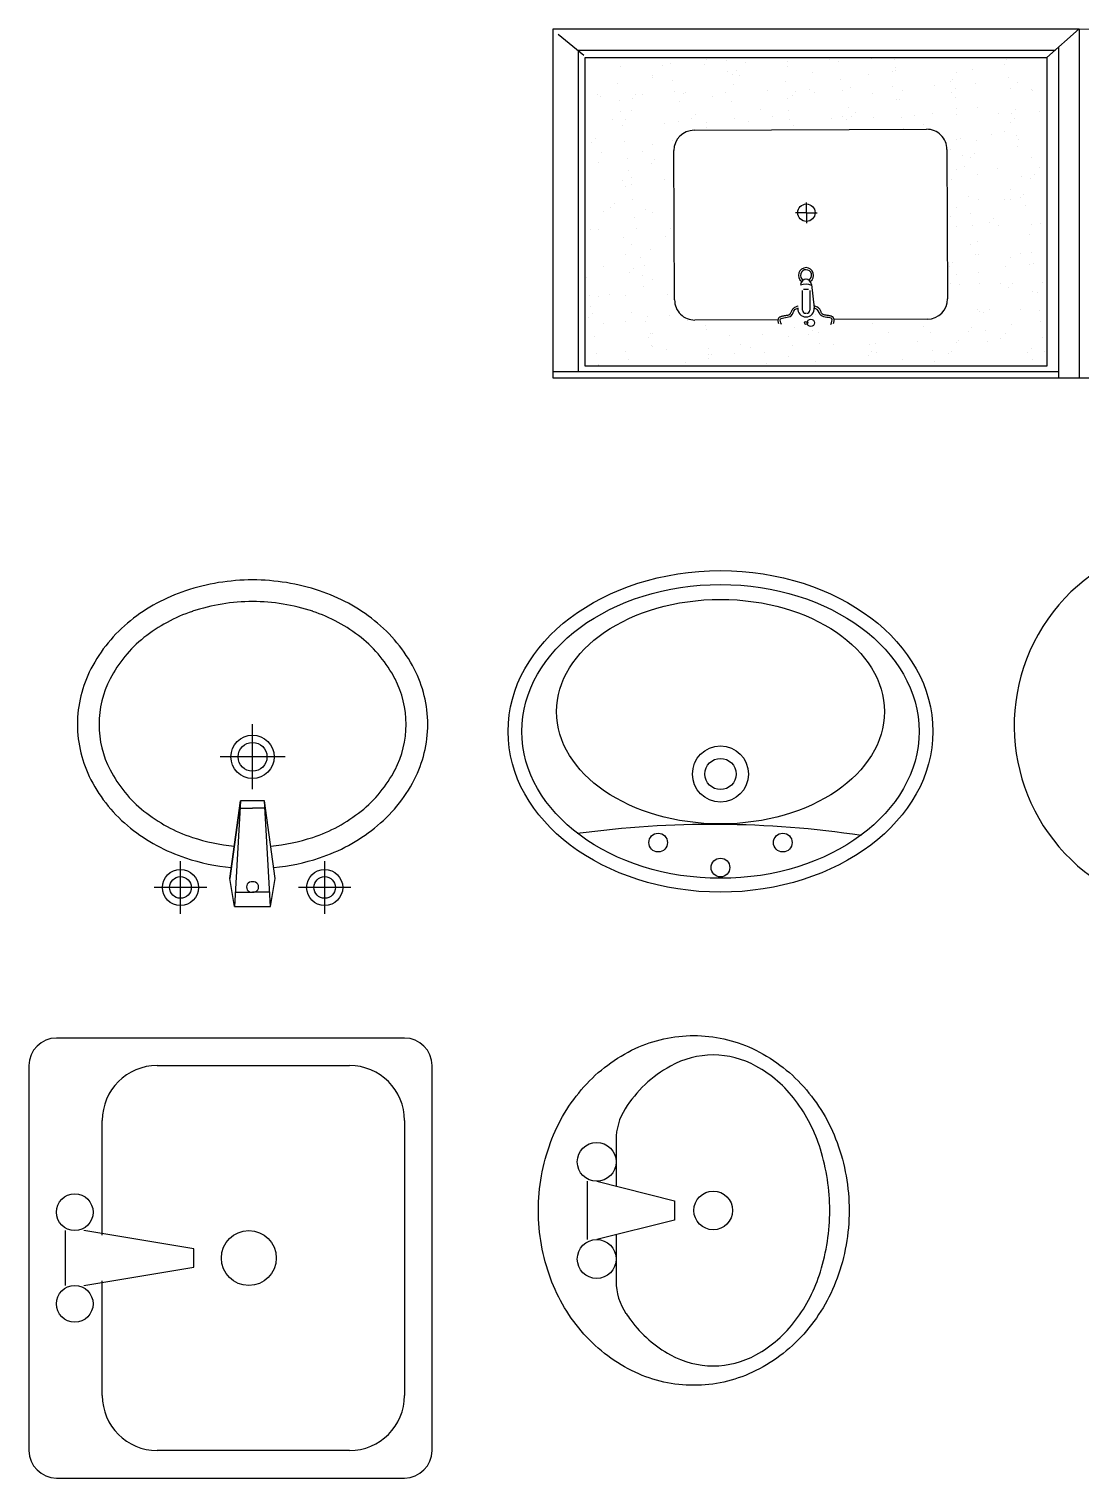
# Model space of a CAD drawing. Extents: x -42728 to 99010, y -18674 to 47645.
# Drawn here: x 45792 to 47250, y 40308 to 42315 of the extents above; entities that cross this region are included whole.
import ezdxf

# ---------------------------------------------------------------- set-up
doc = ezdxf.new("R2010")
doc.units = 0
doc.header["$LTSCALE"] = 100
doc.header["$MEASUREMENT"] = 0
doc.layers.get('0').update_dxf_attribs({"linetype": 'CONTINUOUS'})
for name, color, linetype in [('DIM', 3, 'CONTINUOUS'), ('家具', 223, 'CONTINUOUS'), ('窗', 5, 'CONTINUOUS')]:
    doc.layers.add(name, color=color, linetype=linetype)

# ---------------------------------------------------------------- blocks, each defined once
blk = doc.blocks.new('A$C0FFB73D9')
at = {"layer": '家具'}
for centre, radius in [((245.4, 342.6), 10.8), ((173.4, 313.8), 10.8), ((317.4, 313.8), 10.8), ((245.4, 234.6), 32.4), ((245.4, 234.6), 18)]:
    blk.add_circle(centre, radius, dxfattribs=at)
blk.add_arc((254.4, 1449.3), 1156.5, 261.4591, 277.7772, dxfattribs=at)
for centre, major_axis, ratio in [((245.4, 185.4), (-229.4, 0), 0.739449), ((245.4, 162.6), (-189.4, 0), 0.684411)]:
    blk.add_ellipse(centre, major_axis=major_axis, ratio=ratio, dxfattribs=at)
at = {"layer": '窗', "color": 4}
blk.add_ellipse((245.4, 185.4), major_axis=(-245.4, 0), ratio=0.75644, dxfattribs=at)
blk = doc.blocks.new('A$C46A97C41')
at = {"layer": 'DIM'}
for p, q in [((319.8, 379.1), (371.1, 505.2)), ((425.8, 467.1), (349.6, 363)), ((349.6, 363), (319.8, 379.1))]:
    blk.add_line(p, q, dxfattribs=at)
for centre, radius, start, end in [((250.2, 253.4), 257.7, 64.0469, 50.3345), ((376.5, 456.1), 49.9, 13.1789, 96.9902)]:
    blk.add_arc(centre, radius, start, end, dxfattribs=at)
blk = doc.blocks.new('A$C39796A3A')
at = {"color": 8}
for p, q in [((107.7, 340), (107.7, 276)), ((67.3, 282.7), (67.3, 201.9)), ((80.7, 282.7), (188.4, 255.8)), ((188.4, 255.8), (188.4, 228.8)), ((188.4, 228.8), (80.7, 201.9)), ((107.7, 208.6), (107.7, 144.4))]:
    blk.add_line(p, q, dxfattribs=at)
at = {"color": 0, "linetype": 'ByBlock'}
blk.add_lwpolyline([(215.4, 0, -0.109452), (134.2, 18, -0.102376), (63.1, 71, -0.093737), (16.7, 148.3, -0.088426), (0, 242.3, -0.088426), (16.7, 336.3, -0.093737), (63.1, 413.6, -0.102376), (134.2, 466.6, -0.109452), (215.4, 484.6, -0.109452), (296.5, 466.6, -0.102376), (367.7, 413.6, -0.093737), (414, 336.3, -0.088426), (430.7, 242.3, -0.088426), (414, 148.3, -0.093737), (367.7, 71, -0.102376), (296.5, 18, -0.109452)], format="xyb", close=True, dxfattribs=at)
at = {"color": 8}
for centre in [(80.7, 309.6), (242.3, 242.3), (80.7, 175)]:
    blk.add_circle(centre, 26.9, dxfattribs=at)
for centre, radius, start, end in [((266.9, 290.4), 173.6, 118.9112, 147.7402), ((242.3, 335.1), 122.6, 90, 118.9112), ((242.3, 335.1), 122.6, 61.0888, 90), ((217.6, 290.4), 173.6, 36.8699, 61.0888), ((188.4, 340), 80.8, 147.7402, 180), ((178.8, 261.3), 222.1, 17.2579, 36.8699), ((117.6, 242.3), 286.2, 0, 17.2579), ((117.6, 242.3), 286.2, 342.7421, 0), ((188.4, 144.4), 80.8, 180, 213.9045), ((178.8, 223.3), 222.1, 323.1301, 342.7421), ((305.8, 223.3), 222.1, 213.9045, 216.8699), ((266.9, 194.2), 173.6, 216.8699, 241.0888), ((217.6, 194.2), 173.6, 298.9112, 323.1301), ((242.3, 149.5), 122.6, 241.0888, 270), ((242.3, 149.5), 122.6, 270, 298.9112)]:
    blk.add_arc(centre, radius, start, end, dxfattribs=at)
blk = doc.blocks.new('A$C17926F07')
for p, q in [((5, 0), (5, 1461.1)), ((5, 1461.1), (489, 1461.1)), ((14.1, 1425.7), (14.1, 1461.1)), ((482, 1454.1), (452.8, 1418.7)), ((489, 1461.1), (489, 732)), ((14.1, 760.3), (14.1, 1425.7)), ((14.1, 1425.7), (459.8, 1425.7)), ((459.8, 1425.7), (459.8, 764.8)), ((21.9, 776.6), (21.9, 1416.5)), ((21.9, 1416.5), (449.3, 1416.5)), ((89.6, 1411.6), (89.6, 1411.6)), ((95.2, 1406.5), (95.2, 1406.5)), ((104.2, 1409.1), (104.2, 1409.1)), ((119.8, 1411.2), (119.8, 1411.2)), ((144.2, 1414.4), (144.2, 1414.4)), ((211.5, 1408.9), (211.5, 1408.9)), ((331.5, 1407.9), (331.5, 1407.9)), ((449.3, 1416.5), (449.3, 776.6)), ((23.4, 1398.5), (23.4, 1398.5)), ((24.3, 1398.3), (24.3, 1398.3)), ((39.1, 1400.5), (39.1, 1400.5)), ((63.4, 1403.7), (63.4, 1403.7)), ((81.1, 1390.7), (81.1, 1390.7)), ((117.7, 1398.5), (117.7, 1398.5)), ((159.6, 1391.7), (159.6, 1391.7)), ((211.1, 1398.6), (211.1, 1398.6)), ((236.4, 1391.4), (236.4, 1391.4)), ((304.5, 1398.8), (304.5, 1398.8)), ((317.4, 1394.3), (317.4, 1394.3)), ((337, 1402.8), (337, 1402.8)), ((395.9, 1395.3), (395.9, 1395.3)), ((398, 1399), (398, 1399)), ((121.3, 1382.6), (121.3, 1382.6)), ((241.3, 1381.6), (241.3, 1381.6)), ((246.9, 1376.5), (246.9, 1376.5)), ((363.1, 1378.9), (363.1, 1378.9)), ((374.1, 1367), (374.1, 1367)), ((389.7, 1369), (389.7, 1369)), ((414.1, 1372.2), (414.1, 1372.2)), ((436.5, 1367.1), (436.5, 1367.1)), ((31.1, 1356.3), (31.1, 1356.3)), ((42.4, 1361), (42.4, 1361)), ((83.7, 1360.4), (83.7, 1360.4)), ((96.4, 1352.4), (96.4, 1352.4)), ((119.2, 1360.7), (119.2, 1360.7)), ((151.1, 1355.2), (151.1, 1355.2)), ((156.7, 1350.2), (156.7, 1350.2)), ((177.2, 1360.6), (177.2, 1360.6)), ((189.8, 1352.5), (189.8, 1352.5)), ((200.2, 1363.6), (200.2, 1363.6)), ((212.6, 1345.7), (212.6, 1345.7)), ((228.2, 1347.8), (228.2, 1347.8)), ((252.6, 1351), (252.6, 1351)), ((270.6, 1360.8), (270.6, 1360.8)), ((273, 1352.6), (273, 1352.6)), ((278.7, 1364.6), (278.7, 1364.6)), ((283.2, 1352.7), (283.2, 1352.7)), ((293.4, 1356.3), (293.4, 1356.3)), ((309, 1358.4), (309, 1358.4)), ((333.4, 1361.6), (333.4, 1361.6)), ((355.5, 1364.2), (355.5, 1364.2)), ((364, 1360.9), (364, 1360.9)), ((376.7, 1352.9), (376.7, 1352.9)), ((393, 1351.5), (393, 1351.5)), ((398.5, 1346.5), (398.5, 1346.5)), ((61, 1328.9), (61, 1328.9)), ((66.7, 1326.5), (66.7, 1326.5)), ((83, 1332.9), (83, 1332.9)), ((91.1, 1329.7), (91.1, 1329.7)), ((131.9, 1335.1), (131.9, 1335.1)), ((147.5, 1337.1), (147.5, 1337.1)), ((161.5, 1333.9), (161.5, 1333.9)), ((171.9, 1340.3), (171.9, 1340.3)), ((182.8, 1326.2), (182.8, 1326.2)), ((238.3, 1333.5), (238.3, 1333.5)), ((302.8, 1325.2), (302.8, 1325.2)), ((319.3, 1336.5), (319.3, 1336.5)), ((397.8, 1337.5), (397.8, 1337.5)), ((48.5, 1323.2), (48.5, 1323.2)), ((51.1, 1324.4), (51.1, 1324.4)), ((66.5, 1323.8), (66.5, 1323.8)), ((141.9, 1323.3), (141.9, 1323.3)), ((202.1, 1305.8), (202.1, 1305.8)), ((235.3, 1323.5), (235.3, 1323.5)), ((280.6, 1306.8), (280.6, 1306.8)), ((308.3, 1320.1), (308.3, 1320.1)), ((328.8, 1323.7), (328.8, 1323.7)), ((357.4, 1306.4), (357.4, 1306.4)), ((422.2, 1323.9), (422.2, 1323.9)), ((424.6, 1322.6), (424.6, 1322.6)), ((438.4, 1309.3), (438.4, 1309.3)), ((44.3, 1303.2), (44.3, 1303.2)), ((92.6, 1299.9), (92.6, 1299.9)), ((113.6, 1292.7), (320.4, 1293.6)), ((121.1, 1302.9), (121.1, 1302.9)), ((212.6, 1298.9), (212.6, 1298.9)), ((218.2, 1293.8), (218.2, 1293.8)), ((334.4, 1296.2), (334.4, 1296.2)), ((361, 1287.6), (361, 1287.6)), ((388.2, 1285.8), (388.2, 1285.8)), ((401.8, 1292.9), (401.8, 1292.9)), ((417.4, 1295), (417.4, 1295)), ((441.8, 1298.2), (441.8, 1298.2)), ((27.2, 1277.1), (27.2, 1277.1)), ((84.9, 1275.1), (84.9, 1275.1)), ((348.7, 1265.6), (350, 943.3)), ((364.3, 1268.9), (364.3, 1268.9)), ((399.7, 1279.7), (399.7, 1279.7)), ((400.9, 1277.7), (400.9, 1277.7)), ((32.3, 1246.2), (32.3, 1246.2)), ((38, 1245), (38, 1245)), ((46.2, 1245.4), (46.2, 1245.4)), ((72.7, 1248.1), (72.7, 1248.1)), ((78.8, 1250.4), (78.8, 1250.4)), ((86.1, 1149), (85.6, 1264.5)), ((353, 1248.6), (353, 1248.6)), ((359.3, 1248.6), (359.3, 1248.6)), ((369.8, 1263.8), (369.8, 1263.8)), ((440.3, 1251.5), (440.3, 1251.5)), ((446.4, 1248.7), (446.4, 1248.7)), ((37.8, 1241.2), (37.8, 1241.2)), ((395.9, 1239.9), (395.9, 1239.9)), ((38.8, 1210), (38.8, 1210)), ((63.9, 1217.2), (63.9, 1217.2)), ((364.3, 1210.3), (364.3, 1210.3)), ((388.7, 1213.5), (388.7, 1213.5)), ((401.6, 1221.9), (401.6, 1221.9)), ((412.5, 1210.7), (412.5, 1210.7)), ((425.8, 1212.5), (425.8, 1212.5)), ((429.4, 1218.9), (429.4, 1218.9)), ((431.3, 1207.5), (431.3, 1207.5)), ((445, 1221), (445, 1221)), ((48.1, 1187.6), (48.1, 1187.6)), ((51.4, 1201.9), (51.4, 1201.9)), ((361.2, 1190.8), (361.2, 1190.8)), ((425.1, 1202.6), (425.1, 1202.6)), ((442.2, 1193.7), (442.2, 1193.7)), ((25.7, 1165.7), (25.7, 1165.7)), ((41.3, 1167.8), (41.3, 1167.8)), ((65.7, 1171), (65.7, 1171)), ((377.2, 1173.4), (377.2, 1173.4)), ((367.2, 1157.2), (367.2, 1157.2)), ((403.5, 1164.1), (403.5, 1164.1)), ((35.2, 1134.6), (35.2, 1134.6)), ((50, 1129.8), (50, 1129.8)), ((63, 1134.9), (63, 1134.9)), ((75.6, 1126.8), (75.6, 1126.8)), ((234.4, 1109.9), (234.3, 1124.9)), ((355.9, 1127.3), (355.9, 1127.3)), ((363, 1133), (363, 1133)), ((376.3, 1134.2), (376.3, 1134.2)), ((392, 1136.3), (392, 1136.3)), ((397.1, 1129.8), (397.1, 1129.8)), ((402.6, 1124.8), (402.6, 1124.8)), ((416.3, 1139.5), (416.3, 1139.5)), ((436.7, 1135.6), (436.7, 1135.6)), ((444.1, 1135.9), (444.1, 1135.9)), ((65.1, 1107.2), (65.1, 1107.2)), ((90, 1110.1), (90, 1110.3)), ((99.5, 1115.4), (126.7, 1115.5)), ((126.8, 1105.4), (99.6, 1105.2)), ((128.4, 1113.8), (128.4, 1107)), ((234.4, 1109.9), (220, 1109.8)), ((234.4, 1109.9), (248.7, 1110)), ((234.4, 1109.9), (234.4, 1095)), ((405.4, 1106.3), (405.4, 1106.3)), ((27.8, 1097.6), (27.8, 1097.6)), ((53.3, 1091.7), (53.3, 1091.7)), ((68.9, 1093.8), (68.9, 1093.8)), ((70.6, 1102.1), (70.6, 1102.1)), ((90.6, 1101.7), (90.6, 1101.7)), ((93.3, 1097), (93.3, 1097)), ((134.9, 1102.7), (102.5, 1099)), ((401.5, 1098.3), (401.5, 1098.3)), ((428.7, 1100.9), (428.7, 1100.9)), ((51.9, 1072), (51.9, 1072)), ((87, 942.2), (86.5, 1071.5)), ((364.9, 1075.2), (364.9, 1075.2)), ((444, 1065.5), (444, 1065.5)), ((446, 1078.1), (446, 1078.1)), ((363.3, 1054.8), (363.3, 1054.8)), ((367.5, 1060.3), (367.5, 1060.3)), ((368.4, 1047.2), (368.4, 1047.2)), ((380.1, 1052.2), (380.1, 1052.2)), ((404, 1060.2), (404, 1060.2)), ((407.3, 1048.4), (407.3, 1048.4)), ((419.6, 1062.3), (419.6, 1062.3)), ((36.4, 1024.5), (36.4, 1024.5)), ((373.9, 1042.1), (373.9, 1042.1)), ((40.2, 1012.3), (40.2, 1012.3)), ((41.9, 1019.5), (41.9, 1019.5)), ((52, 1022.5), (52, 1022.5)), ((53.8, 1014.2), (53.8, 1014.2)), ((81, 1017.7), (81, 1017.7)), ((366.8, 1017.4), (366.8, 1017.4)), ((400, 1018.2), (400, 1018.2)), ((425.7, 1023.2), (425.7, 1023.2)), ((447.8, 1020.3), (447.8, 1020.3)), ((68, 995.5), (68, 995.5)), ((391.7, 985.1), (391.7, 985.1)), ((409.2, 990.6), (409.2, 990.6)), ((429.9, 990.8), (429.9, 990.8)), ((431.7, 986.2), (431.7, 986.2)), ((435.4, 985.8), (435.4, 985.8)), ((447.3, 988.2), (447.3, 988.2)), ((30.7, 976.4), (30.7, 976.4)), ((350.9, 975.5), (350.9, 975.5)), ((366.5, 977.6), (366.5, 977.6)), ((390.9, 980.8), (390.9, 980.8)), ((404.4, 977.1), (404.4, 977.1)), ((55.7, 956.4), (55.7, 956.4)), ((76.2, 947.4), (76.2, 947.4)), ((356.5, 947.9), (356.5, 947.9)), ((368.7, 959.6), (368.7, 959.6)), ((27.9, 933), (27.9, 933)), ((43.5, 935.1), (43.5, 935.1)), ((67.9, 938.3), (67.9, 938.3)), ((371.3, 935.5), (371.3, 935.5)), ((411.1, 932.8), (411.1, 932.8)), ((39.3, 912.9), (39.3, 912.9)), ((42.3, 909.3), (42.3, 909.3)), ((322, 915.1), (115.3, 914.2)), ((135.7, 909.5), (135.7, 909.5)), ((159.3, 911.8), (159.3, 911.8)), ((164.9, 906.8), (164.9, 906.8)), ((229.1, 909.7), (229.1, 909.7)), ((281.1, 909.2), (281.1, 909.2)), ((322.5, 909.9), (322.5, 909.9)), ((394.2, 903.6), (394.2, 903.6)), ((401.2, 908.2), (401.2, 908.2)), ((416, 910), (416, 910)), ((418.6, 906.8), (418.6, 906.8)), ((54.9, 901.3), (54.9, 901.3)), ((57.6, 898.6), (57.6, 898.6)), ((69.2, 885.5), (69.2, 885.5)), ((134.3, 898.2), (134.3, 898.2)), ((148.3, 901.5), (148.3, 901.5)), ((215.3, 901.2), (215.3, 901.2)), ((241.8, 901.6), (241.8, 901.6)), ((257.1, 885.5), (257.1, 885.5)), ((293.9, 902.2), (293.9, 902.2)), ((297.8, 890.9), (297.8, 890.9)), ((313.4, 892.9), (313.4, 892.9)), ((335.2, 901.8), (335.2, 901.8)), ((337.8, 896.1), (337.8, 896.1)), ((370.6, 901.8), (370.6, 901.8)), ((378.6, 901.5), (378.6, 901.5)), ((406.7, 903.1), (406.7, 903.1)), ((428.6, 902), (428.6, 902)), ((74.7, 880.4), (74.7, 880.4)), ((95.6, 864.2), (95.6, 864.2)), ((98.1, 870.5), (98.1, 870.5)), ((100.4, 872.3), (100.4, 872.3)), ((136.3, 869.6), (136.3, 869.6)), ((151.9, 871.7), (151.9, 871.7)), ((176.3, 874.9), (176.3, 874.9)), ((176.7, 871.5), (176.7, 871.5)), ((191, 882.9), (191, 882.9)), ((193.9, 872.4), (193.9, 872.4)), ((217.1, 880.2), (217.1, 880.2)), ((232.7, 882.3), (232.7, 882.3)), ((253.4, 871.1), (253.4, 871.1)), ((287.3, 872.6), (287.3, 872.6)), ((311, 881.8), (311, 881.8)), ((316.5, 876.8), (316.5, 876.8)), ((334.4, 874), (334.4, 874)), ((380.7, 872.8), (380.7, 872.8)), ((413, 875), (413, 875)), ((432.8, 879.2), (432.8, 879.2)), ((55.6, 859), (55.6, 859)), ((71.2, 861), (71.2, 861)), ((100.8, 856.5), (100.8, 856.5)), ((217.2, 843.4), (217.2, 843.4)), ((220.8, 855.5), (220.8, 855.5)), ((226.4, 850.4), (226.4, 850.4)), ((295.7, 844.4), (295.7, 844.4)), ((342.6, 852.8), (342.6, 852.8)), ((372.5, 844), (372.5, 844)), ((59.5, 840.8), (59.5, 840.8)), ((66.5, 834.2), (66.5, 834.2)), ((79.1, 826.2), (79.1, 826.2)), ((130.6, 829.2), (130.6, 829.2)), ((136.2, 840.4), (136.2, 840.4)), ((136.2, 824.1), (136.2, 824.1)), ((159.9, 834.4), (159.9, 834.4)), ((172.6, 826.3), (172.6, 826.3)), ((252.5, 826.5), (252.5, 826.5)), ((253.3, 834.6), (253.3, 834.6)), ((266, 826.5), (266, 826.5)), ((346.8, 834.7), (346.8, 834.7)), ((359.4, 826.7), (359.4, 826.7)), ((372.5, 825.5), (372.5, 825.5)), ((406.2, 827.5), (406.2, 827.5)), ((421.8, 829.5), (421.8, 829.5)), ((440.2, 834.9), (440.2, 834.9)), ((446.2, 832.7), (446.2, 832.7)), ((100, 812.7), (100, 812.7)), ((178.5, 813.7), (178.5, 813.7)), ((244.7, 806.2), (244.7, 806.2)), ((255.3, 813.3), (255.3, 813.3)), ((260.3, 808.3), (260.3, 808.3)), ((284.7, 811.5), (284.7, 811.5)), ((325.5, 816.8), (325.5, 816.8)), ((336.3, 816.2), (336.3, 816.2)), ((341.1, 818.9), (341.1, 818.9)), ((365.5, 822.1), (365.5, 822.1)), ((378, 820.4), (378, 820.4)), ((414.8, 817.2), (414.8, 817.2)), ((31.3, 797), (31.3, 797)), ((40.5, 802.8), (40.5, 802.8)), ((46, 797.8), (46, 797.8)), ((83.2, 784.9), (83.2, 784.9)), ((98.8, 787), (98.8, 787)), ((123.2, 790.2), (123.2, 790.2)), ((124.7, 797.1), (124.7, 797.1)), ((162.3, 800.2), (162.3, 800.2)), ((164, 795.6), (164, 795.6)), ((179.6, 797.6), (179.6, 797.6)), ((204, 800.8), (204, 800.8)), ((218.1, 797.3), (218.1, 797.3)), ((219.1, 785.5), (219.1, 785.5)), ((282.3, 799.2), (282.3, 799.2)), ((287.8, 794.1), (287.8, 794.1)), ((297.6, 786.5), (297.6, 786.5)), ((311.5, 797.5), (311.5, 797.5)), ((374.4, 786.2), (374.4, 786.2)), ((404.1, 796.5), (404.1, 796.5)), ((404.9, 797.7), (404.9, 797.7)), ((449.3, 776.6), (21.9, 776.6)), ((42.5, 779.6), (42.5, 779.6)), ((61.3, 783), (61.3, 783)), ((138.1, 782.6), (138.1, 782.6)), ((449.3, 776.6), (489, 732)), ((463.9, 760.3), (5, 760.3)), ((489, 732), (5, 732)), ((489, 732), (486.5, 0))]:
    blk.add_line(p, q)
for centre, radius in [((81.8, 1103.8), 4.99), ((81.7, 1110.3), 2.17), ((234.4, 1109.9), 12.1)]:
    blk.add_circle(centre, radius)
for centre, radius, start, end in [((113.8, 1264.6), 28.1, 90.2481, 180.2481), ((320.5, 1265.5), 28.1, 0.2481, 90.2481), ((101.2, 1110.5), 11.2, 83.8753, 180.2481), ((101.2, 1110.2), 11.2, 180.2481, 276.621), ((99.5, 1110.9), 4.5, 90.2481, 180.2481), ((99.5, 1109.7), 4.5, 180.2481, 270.2481), ((115.8, 1110.8), 19.7, 335.4496, 22.4091), ((133.9, 1109.8), 8.44, 0.2481, 83.8753), ((133.9, 1111.1), 8.44, 276.621, 0.2481), ((147.8, 1110.4), 10.5, 214.2652, 145.177), ((147.8, 1110.4), 7.65, 208.899, 150.4971), ((115.1, 942.3), 28.1, 180.2481, 270.2481), ((321.9, 943.2), 28.1, 270.2481, 0.2481)]:
    blk.add_arc(centre, radius, start, end)
for points, knots in [([(79.4, 1144.6), (82.5, 1145.9), (90.7, 1148.5), (87.3, 1129.1), (100, 1127.8), (101.7, 1123.3), (102.2, 1121.7)], [4.508138, 4.508138, 4.508138, 4.508138, 18.975618, 46.867091, 64.220835, 72.66093, 72.66093, 72.66093, 72.66093]), ([(80.6, 1148.1), (81.4, 1148.3), (82.1, 1148.6), (83.5, 1148.9), (84, 1149), (85.1, 1149.1), (85.7, 1149.1), (86.7, 1148.9), (87.1, 1148.8), (87.7, 1148.5), (87.9, 1148.4), (88.3, 1148.2), (88.5, 1148.1), (88.9, 1147.8), (89, 1147.7), (89.5, 1147.2), (89.8, 1146.9), (90.2, 1146.2), (90.4, 1145.9), (90.7, 1145.2), (90.8, 1144.8), (91.2, 1143.8), (91.3, 1143.1), (91.6, 1141.7), (91.7, 1141), (91.9, 1139.6), (92, 1139), (92.2, 1137.6), (92.3, 1137), (92.5, 1135.7), (92.7, 1135.2), (93, 1134.2), (93.2, 1133.7), (93.5, 1133.3), (93.6, 1133.1), (93.7, 1132.9), (93.7, 1132.9), (93.9, 1132.7), (93.9, 1132.7), (94, 1132.6), (94.1, 1132.5), (94.3, 1132.3), (94.4, 1132.2), (95, 1131.9), (95.4, 1131.6), (96.5, 1131.1), (97.1, 1130.9), (98.3, 1130.3), (99, 1130), (100.2, 1129.3), (100.7, 1129), (101.4, 1128.5), (101.6, 1128.3), (102, 1127.9), (102.2, 1127.7), (102.5, 1127.4), (102.7, 1127.2), (103.1, 1126.6), (103.3, 1126.3), (104, 1125.1), (104.3, 1124.4), (104.8, 1122.9), (105, 1122.1), (105.2, 1121.4), (105.2, 1121.4), (105.2, 1121.4)], [7.872643, 7.872643, 7.872643, 7.872643, 11.418469, 11.418469, 13.775275, 13.775275, 16.132081, 16.132081, 17.702262, 17.702262, 18.625532, 18.625532, 19.403854, 19.403854, 20.182176, 20.182176, 21.818107, 21.818107, 23.454038, 23.454038, 25.08997, 25.08997, 28.309181, 28.309181, 31.528393, 31.528393, 34.747604, 34.747604, 37.966816, 37.966816, 41.186027, 41.186027, 44.405239, 44.405239, 45.736552, 45.736552, 46.65025, 46.65025, 47.461575, 47.461575, 48.272901, 48.272901, 49.895551, 49.895551, 53.313649, 53.313649, 56.731746, 56.731746, 60.149844, 60.149844, 62.600139, 62.600139, 63.777198, 63.777198, 64.664846, 64.664846, 65.552494, 65.552494, 67.327791, 67.327791, 70.823659, 70.823659, 74.319528, 74.319528, 74.395413, 74.395413, 74.395413, 74.395413]), ([(79.7, 1075.9), (82.8, 1074.6), (91, 1072), (87.5, 1091.4), (100.1, 1092.8), (101.8, 1097.4), (102.3, 1099)], [4.508138, 4.508138, 4.508138, 4.508138, 18.975618, 46.867091, 64.220835, 72.66093, 72.66093, 72.66093, 72.66093]), ([(80.9, 1072.4), (81.7, 1072.1), (82.5, 1071.9), (83.8, 1071.6), (84.3, 1071.5), (85.4, 1071.4), (86, 1071.5), (87, 1071.6), (87.4, 1071.7), (88, 1072), (88.3, 1072.1), (88.7, 1072.3), (88.9, 1072.5), (89.2, 1072.7), (89.4, 1072.9), (89.8, 1073.3), (90.1, 1073.7), (90.5, 1074.4), (90.7, 1074.7), (91, 1075.4), (91.1, 1075.7), (91.5, 1076.8), (91.6, 1077.4), (91.9, 1078.8), (92, 1079.5), (92.2, 1080.9), (92.2, 1081.6), (92.4, 1083), (92.5, 1083.6), (92.8, 1084.8), (92.9, 1085.4), (93.2, 1086.4), (93.4, 1086.8), (93.7, 1087.3), (93.8, 1087.5), (93.9, 1087.7), (93.9, 1087.7), (94.1, 1087.8), (94.1, 1087.9), (94.2, 1088), (94.3, 1088.1), (94.5, 1088.2), (94.6, 1088.4), (95.1, 1088.7), (95.6, 1089), (96.6, 1089.5), (97.2, 1089.8), (98.5, 1090.3), (99.2, 1090.6), (100.3, 1091.3), (100.8, 1091.6), (101.6, 1092.2), (101.8, 1092.4), (102.2, 1092.7), (102.4, 1092.9), (102.7, 1093.3), (102.8, 1093.5), (103.2, 1094), (103.5, 1094.4), (104.1, 1095.5), (104.4, 1096.3), (104.9, 1097.8), (105.1, 1098.5), (105.3, 1099.3), (105.3, 1099.3), (105.3, 1099.3)], [7.872643, 7.872643, 7.872643, 7.872643, 11.418469, 11.418469, 13.775275, 13.775275, 16.132081, 16.132081, 17.702262, 17.702262, 18.625532, 18.625532, 19.403854, 19.403854, 20.182176, 20.182176, 21.818107, 21.818107, 23.454038, 23.454038, 25.08997, 25.08997, 28.309181, 28.309181, 31.528393, 31.528393, 34.747604, 34.747604, 37.966816, 37.966816, 41.186027, 41.186027, 44.405239, 44.405239, 45.736552, 45.736552, 46.65025, 46.65025, 47.461575, 47.461575, 48.272901, 48.272901, 49.895551, 49.895551, 53.313649, 53.313649, 56.731746, 56.731746, 60.149844, 60.149844, 62.600139, 62.600139, 63.777198, 63.777198, 64.664846, 64.664846, 65.552494, 65.552494, 67.327791, 67.327791, 70.823659, 70.823659, 74.319528, 74.319528, 74.395413, 74.395413, 74.395413, 74.395413])]:
    blk.add_open_spline(points, degree=3, knots=knots)
blk = doc.blocks.new('A$C725A2FD2')
for p, q in [((242.8, 172.5), (242.8, 262.6)), ((287.9, 217.5), (197.8, 217.5)), ((211.4, 49.1), (226.1, 156.7)), ((226.1, 156.7), (211.4, 49.1)), ((226.1, 156.7), (217.8, 10.2)), ((225.7, 146.6), (242.8, 146.6)), ((242.8, 156.7), (226.1, 156.7)), ((259.5, 156.7), (242.8, 156.7)), ((260, 146.6), (242.8, 146.6)), ((267.8, 10.2), (259.5, 156.7)), ((274.3, 49.1), (259.5, 156.7)), ((142.8, 0), (142.8, 73)), ((342.8, 0), (342.8, 73)), ((217.8, 10.2), (211.4, 49.1)), ((267.8, 10.2), (274.3, 49.1)), ((179.3, 36.5), (106.3, 36.5)), ((218.9, 29.9), (242.8, 29.9)), ((266.7, 29.9), (242.8, 29.9)), ((379.3, 36.5), (306.3, 36.5)), ((217.8, 10.2), (242.8, 10.2)), ((242.8, 10.2), (267.8, 10.2))]:
    blk.add_line(p, q)
for centre, radius in [((242.8, 217.5), 30), ((242.8, 217.5), 20), ((142.8, 36.5), 25), ((342.8, 36.5), 25), ((142.8, 36.5), 15), ((342.8, 36.5), 15)]:
    blk.add_circle(centre, radius)
for centre, radius, start, end in [((242.8, 166.9), 295.7, 90, 108.3074), ((242.8, 166.9), 295.7, 71.6926, 90), ((227.3, 213.7), 246.3, 108.3074, 128.6169), ((258.3, 213.7), 246.3, 51.3831, 71.6926), ((242.8, 166.9), 265.7, 90, 108.3074), ((242.8, 166.9), 265.7, 71.6926, 90), ((203.5, 243.5), 208.2, 128.6169, 152.5904), ((227.3, 213.7), 216.3, 108.3074, 128.6169), ((258.3, 213.7), 216.3, 51.3831, 71.6926), ((282.1, 243.5), 208.2, 27.4096, 51.3831), ((203.5, 243.5), 178.2, 128.6169, 152.5904), ((282.1, 243.5), 178.2, 27.4096, 51.3831), ((166.9, 262.5), 166.9, 152.5904, 180), ((166.9, 262.5), 136.9, 152.5904, 180), ((318.8, 262.5), 136.9, 360, 27.4096), ((318.8, 262.5), 166.9, 360, 27.4096), ((166.9, 262.5), 166.9, 180, 207.4096), ((166.9, 262.5), 136.9, 180, 207.4096), ((318.8, 262.5), 136.9, 332.5904, 0), ((318.8, 262.5), 166.9, 332.5904, 0), ((203.5, 281.5), 208.2, 207.4096, 231.3831), ((203.5, 281.5), 178.2, 207.4096, 231.3831), ((282.1, 281.5), 178.2, 308.6169, 332.5904), ((282.1, 281.5), 208.2, 308.6169, 332.5904), ((227.3, 311.3), 216.3, 231.3831, 251.6926), ((258.3, 311.3), 216.3, 288.3074, 308.6169), ((227.3, 311.3), 246.3, 231.3831, 251.6926), ((242.8, 358.2), 265.7, 251.6926, 264.5286), ((242.8, 358.2), 265.7, 275.4714, 288.3074), ((258.3, 311.3), 246.3, 288.3074, 308.6169), ((242.8, 358.2), 295.7, 251.6926, 264.2927), ((242.8, 358.2), 295.7, 275.7073, 288.3074), ((241.6, 37.2), 7.19, 80.5252, 279.4748), ((244, 37.2), 7.19, 260.5252, 99.4748)]:
    blk.add_arc(centre, radius, start, end)
blk = doc.blocks.new('A$C681A278A')
for p, q in [((520.7, 609.6), (38.1, 609.6)), ((0, 571.5), (0, 38.1)), ((558.8, 38.1), (558.8, 571.5)), ((38.1, 0), (520.7, 0))]:
    blk.add_line(p, q)
at = {"linetype": 'ByBlock'}
for p, q in [((520.7, 609.6), (38.1, 609.6)), ((0, 571.5), (0, 38.1)), ((177.8, 571.5), (444.5, 571.5)), ((558.8, 38.1), (558.8, 571.5)), ((101.6, 336.6), (101.6, 495.3)), ((520.7, 495.3), (520.7, 114.3)), ((50.8, 266.7), (50.8, 342.9)), ((228.6, 317.5), (76.2, 342.9)), ((228.6, 292.1), (228.6, 317.5)), ((76.2, 266.7), (228.6, 292.1)), ((101.6, 114.3), (101.6, 273.1)), ((444.5, 38.1), (177.8, 38.1)), ((38.1, 0), (520.7, 0))]:
    blk.add_line(p, q, dxfattribs=at)
for centre, radius in [((63.5, 368.3), 25.4), ((304.8, 304.8), 38.1), ((63.5, 241.3), 25.4)]:
    blk.add_circle(centre, radius, dxfattribs=at)
for centre, start, end in [((38.1, 571.5), 90, 180), ((520.7, 571.5), 0, 90), ((38.1, 38.1), 180, 270), ((520.7, 38.1), 270, 360)]:
    blk.add_arc(centre, 38.1, start, end)
for centre, radius, start, end in [((38.1, 571.5), 38.1, 90, 180), ((520.7, 571.5), 38.1, 0, 90), ((177.8, 495.3), 76.2, 90, 180), ((444.5, 495.3), 76.2, 0, 90), ((177.8, 114.3), 76.2, 180, 270), ((444.5, 114.3), 76.2, 270, 0), ((38.1, 38.1), 38.1, 180, 270), ((520.7, 38.1), 38.1, 270, 0)]:
    blk.add_arc(centre, radius, start, end, dxfattribs=at)

msp = doc.modelspace()

# ---------------------------------------------------------------- block references
at = {"rotation": 90}
msp.add_blockref('A$C17926F07', (47980.2317, 41826.38692), dxfattribs=at)
for name, p in [('A$C46A97C41', (47165.9383, 41096.5616)), ('A$C725A2FD2', (45859.64489, 41089.38323)), ('A$C681A278A', (45792.48515, 40307.67093)), ('A$C39796A3A', (46498.84794, 40436.11173))]:
    msp.add_blockref(name, p)
at = {"xscale": 1.2, "yscale": 1.2, "zscale": 1.2, "rotation": 180}
msp.add_blockref('A$C0FFB73D9', (47045.67402, 41564.60931), dxfattribs=at)

doc.saveas('drawing.dxf')
